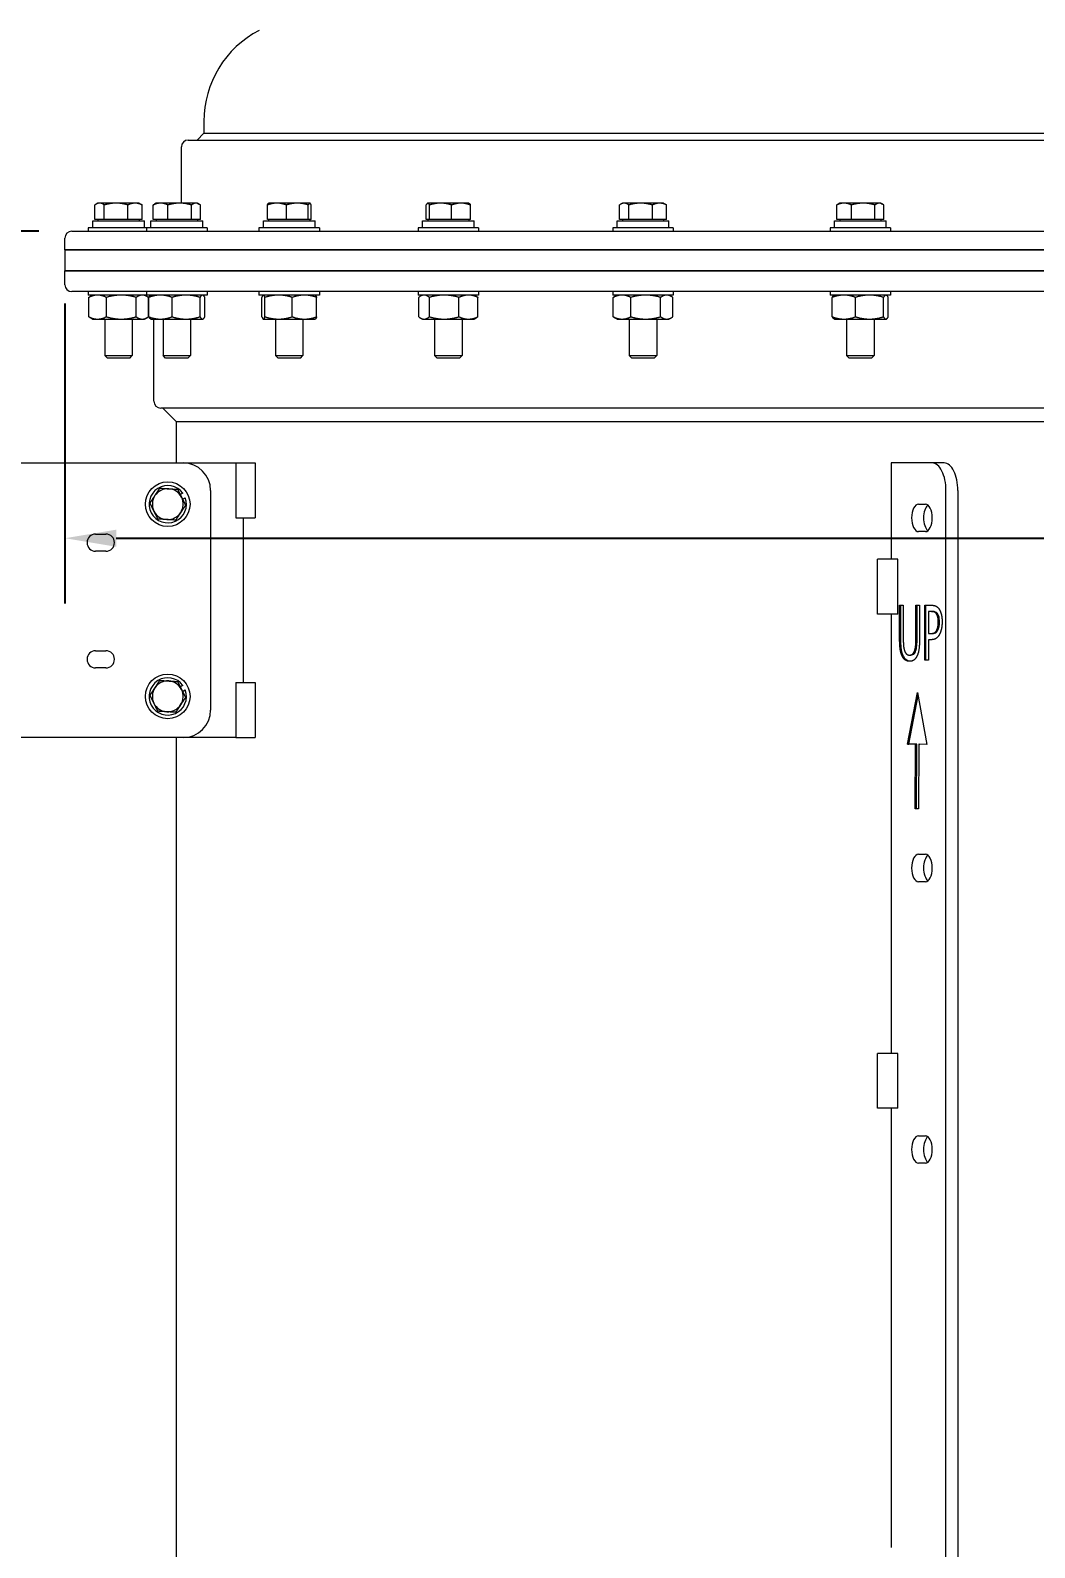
# Model space of a CAD drawing. Header units: inches. Extents: x 12 to 318, y 5 to 204.
# Drawn here: x 37.99 to 56.28, y 68.17 to 95.8 of the extents above; entities that cross this region are included whole.
import ezdxf

# ---------------------------------------------------------------- set-up
doc = ezdxf.new("R2010")
doc.units = ezdxf.units.IN
doc.header["$LTSCALE"] = 9.5
doc.header["$MEASUREMENT"] = 0
doc.layers.add('Dimension', color=7, linetype='Continuous', lineweight=25)
doc.layers.add('Visible', color=7, linetype='Continuous', lineweight=18)
doc.styles.add('Standard D-E', font='arial.ttf')
doc.dimstyles.new('in [mm] D-E NeptuneBenson', dxfattribs={"dimscale": 9.5, "dimtxt": 0.15, "dimasz": 0.098425, "dimexe": 0.125, "dimexo": 0.063, "dimgap": 0.031496, "dimtad": 0, "dimtih": 1, "dimtoh": 1, "dimdec": 4, "dimzin": 3, "dimdsep": 46, "dimlunit": 5, "dimtxsty": 'Standard D-E', "dimcen": 0.09, "dimdle": 0.393701, "dimclrd": 256, "dimclre": 256, "dimclrt": 256, "dimadec": 1, "dimazin": 1, "dimtfac": 1, "dimtofl": 0, "dimtmove": 0, "dimatfit": 3, "dimfxl": 1, "dimfrac": 1, "dimtolj": 1, "dimtzin": 4, "dimlwd": -1, "dimlwe": -1, "dimarcsym": 0})

# ---------------------------------------------------------------- blocks, each defined once
blk = doc.blocks.new('*D24')
at = {"layer": 'Defpoints', "color": 0, "transparency": 16777216}
for p in [(21.114, 92.144), (38.75, 92.144), (39.156, 28.314)]:
    blk.add_point(p, dxfattribs=at)
at = {"layer": 'Dimension', "transparency": 16777216}
for p, q in [((38.151, 92.144), (19.926, 92.144)), ((21.114, 91.209), (21.114, 63.209)), ((21.114, 29.249), (21.114, 57.249)), ((38.557, 28.314), (19.926, 28.314))]:
    blk.add_line(p, q, dxfattribs=at)
for points in [[(20.958, 91.209), (21.269, 91.209), (21.114, 92.144)], [(20.958, 29.249), (21.269, 29.249), (21.114, 28.314)]]:
    blk.add_solid(points, dxfattribs=at)
at = {"layer": 'Dimension', "transparency": 16777216, "char_height": 1.425, "attachment_point": 5, "style": 'Standard D-E'}
for s, insert in [('\\A1; 63{\\H1x;\\S13#16;} in', (21.114, 61.997)), ('\\A1;[1621.3 mm]', (21.114, 59.017))]:
    blk.add_mtext(s, dxfattribs=dict(at, insert=insert))
blk = doc.blocks.new('*D29')
at = {"layer": 'Defpoints', "color": 0, "transparency": 16777216}
for p in [(38.625, 91.424), (71.685, 91.424), (71.685, 86.554)]:
    blk.add_point(p, dxfattribs=at)
at = {"layer": 'Dimension', "transparency": 16777216}
for p, q in [((38.625, 90.826), (38.625, 85.366)), ((71.685, 90.826), (71.685, 85.366)), ((39.56, 86.554), (70.75, 86.554)), ((71.685, 86.554), (73.495, 86.554))]:
    blk.add_line(p, q, dxfattribs=at)
for points in [[(39.56, 86.71), (39.56, 86.398), (38.625, 86.554)], [(70.75, 86.71), (70.75, 86.398), (71.685, 86.554)]]:
    blk.add_solid(points, dxfattribs=at)
at = {"layer": 'Dimension', "transparency": 16777216, "char_height": 1.425, "attachment_point": 5, "style": 'Standard D-E'}
for s, insert in [('\\A1; 33{\\H1x;\\S1#16;} in', (78.641, 88.309)), ('\\A1;[839.7 mm]', (78.641, 85.341))]:
    blk.add_mtext(s, dxfattribs=dict(at, insert=insert))

msp = doc.modelspace()

# ---------------------------------------------------------------- linework, layer by layer
at = {"layer": 'Visible'}
for p, q in [((41.154811, 94.144298), (41.154811, 93.929298)), ((40.744811, 92.655294), (40.744811, 93.679298)), ((40.869811, 93.804298), (63.990088, 93.804298)), ((41.154811, 93.929298), (41.029811, 93.804298)), ((41.154811, 93.929298), (63.981301, 93.929298)), ((39.1716, 92.357294), (39.1716, 92.6218)), ((39.226519, 92.655294), (39.193687, 92.636338)), ((39.256708, 92.655294), (39.226519, 92.655294)), ((39.556776, 92.655294), (39.256708, 92.655294)), ((39.341817, 92.357294), (39.341817, 92.6218)), ((39.901587, 92.655294), (39.556776, 92.655294)), ((39.771736, 92.357294), (39.771736, 92.6218)), ((39.976519, 92.655294), (39.901587, 92.655294)), ((39.976519, 92.655294), (40.009351, 92.636338)), ((40.031439, 92.357294), (40.031439, 92.6218)), ((40.232808, 92.357294), (40.232808, 92.6218)), ((40.28645, 92.655294), (40.257419, 92.638532)), ((40.366542, 92.655294), (40.28645, 92.655294)), ((40.714596, 92.655294), (40.366542, 92.655294)), ((40.500275, 92.357294), (40.500275, 92.6218)), ((41.009505, 92.655294), (40.714596, 92.655294)), ((40.928917, 92.357294), (40.928917, 92.6218)), ((41.03645, 92.655294), (41.009505, 92.655294)), ((41.03645, 92.655294), (41.065482, 92.638532)), ((41.090092, 92.357294), (41.090092, 92.6218)), ((42.310926, 92.357294), (42.310926, 92.6218)), ((42.33408, 92.655294), (42.331382, 92.653736)), ((42.484171, 92.655294), (42.33408, 92.655294)), ((42.856492, 92.655294), (42.484171, 92.655294)), ((42.657415, 92.357294), (42.657415, 92.6218)), ((43.081401, 92.655294), (42.856492, 92.655294)), ((43.055569, 92.357294), (43.055569, 92.6218)), ((43.08408, 92.655294), (43.081401, 92.655294)), ((43.08408, 92.655294), (43.086778, 92.653736)), ((43.107234, 92.357294), (43.107234, 92.6218)), ((45.202967, 92.357294), (45.202967, 92.6218)), ((45.229866, 92.655294), (45.226042, 92.653086)), ((45.233651, 92.655294), (45.229866, 92.655294)), ((45.465283, 92.655294), (45.233651, 92.655294)), ((45.264334, 92.357294), (45.264334, 92.6218)), ((45.836498, 92.655294), (45.465283, 92.655294)), ((45.666233, 92.357294), (45.666233, 92.6218)), ((45.979866, 92.655294), (45.836498, 92.655294)), ((45.979866, 92.655294), (45.983689, 92.653086)), ((46.006764, 92.357294), (46.006764, 92.6218)), ((48.721545, 92.357294), (48.721545, 92.6218)), ((48.776464, 92.655294), (48.743632, 92.636338)), ((48.806653, 92.655294), (48.776464, 92.655294)), ((49.106721, 92.655294), (48.806653, 92.655294)), ((48.891762, 92.357294), (48.891762, 92.6218)), ((49.451532, 92.655294), (49.106721, 92.655294)), ((49.321681, 92.357294), (49.321681, 92.6218)), ((49.526464, 92.655294), (49.451532, 92.655294)), ((49.526464, 92.655294), (49.559296, 92.636338)), ((49.581384, 92.357294), (49.581384, 92.6218)), ((52.678539, 92.357294), (52.678539, 92.6218)), ((52.732181, 92.655294), (52.703149, 92.638532)), ((52.812272, 92.655294), (52.732181, 92.655294)), ((53.160326, 92.655294), (52.812272, 92.655294)), ((52.946005, 92.357294), (52.946005, 92.6218)), ((53.455235, 92.655294), (53.160326, 92.655294)), ((53.374647, 92.357294), (53.374647, 92.6218)), ((53.482181, 92.655294), (53.455235, 92.655294)), ((53.482181, 92.655294), (53.511213, 92.638532)), ((53.535823, 92.357294), (53.535823, 92.6218)), ((39.130168, 92.33229), (40.07287, 92.33229)), ((39.130168, 92.20729), (39.130168, 92.33229)), ((39.256708, 92.357294), (39.1716, 92.357294)), ((39.226519, 92.357294), (39.226519, 92.33229)), ((39.341817, 92.357294), (39.256708, 92.357294)), ((39.556776, 92.357294), (39.341817, 92.357294)), ((39.771736, 92.357294), (39.556776, 92.357294)), ((39.901587, 92.357294), (39.771736, 92.357294)), ((40.031439, 92.357294), (39.901587, 92.357294)), ((39.976519, 92.357294), (39.976519, 92.33229)), ((40.07287, 92.20729), (40.07287, 92.33229)), ((40.190099, 92.33229), (41.132801, 92.33229)), ((40.190099, 92.20729), (40.190099, 92.33229)), ((40.366542, 92.357294), (40.232808, 92.357294)), ((40.28645, 92.357294), (40.28645, 92.33229)), ((40.500275, 92.357294), (40.366542, 92.357294)), ((40.714596, 92.357294), (40.500275, 92.357294)), ((40.928917, 92.357294), (40.714596, 92.357294)), ((41.009505, 92.357294), (40.928917, 92.357294)), ((41.090092, 92.357294), (41.009505, 92.357294)), ((41.03645, 92.357294), (41.03645, 92.33229)), ((41.132801, 92.20729), (41.132801, 92.33229)), ((42.237729, 92.33229), (43.180431, 92.33229)), ((42.237729, 92.20729), (42.237729, 92.33229)), ((42.484171, 92.357294), (42.310926, 92.357294)), ((42.33408, 92.357294), (42.33408, 92.33229)), ((42.657415, 92.357294), (42.484171, 92.357294)), ((42.856492, 92.357294), (42.657415, 92.357294)), ((43.055569, 92.357294), (42.856492, 92.357294)), ((43.081401, 92.357294), (43.055569, 92.357294)), ((43.107234, 92.357294), (43.081401, 92.357294)), ((43.08408, 92.357294), (43.08408, 92.33229)), ((43.180431, 92.20729), (43.180431, 92.33229)), ((45.133515, 92.33229), (46.076217, 92.33229)), ((45.133515, 92.20729), (45.133515, 92.33229)), ((45.233651, 92.357294), (45.202967, 92.357294)), ((45.229866, 92.357294), (45.229866, 92.33229)), ((45.264334, 92.357294), (45.233651, 92.357294)), ((45.465283, 92.357294), (45.264334, 92.357294)), ((45.666233, 92.357294), (45.465283, 92.357294)), ((45.836498, 92.357294), (45.666233, 92.357294)), ((46.006764, 92.357294), (45.836498, 92.357294)), ((45.979866, 92.357294), (45.979866, 92.33229)), ((46.076217, 92.20729), (46.076217, 92.33229)), ((48.680113, 92.33229), (49.622815, 92.33229)), ((48.680113, 92.20729), (48.680113, 92.33229)), ((48.806653, 92.357294), (48.721545, 92.357294)), ((48.776464, 92.357294), (48.776464, 92.33229)), ((48.891762, 92.357294), (48.806653, 92.357294)), ((49.106721, 92.357294), (48.891762, 92.357294)), ((49.321681, 92.357294), (49.106721, 92.357294)), ((49.451532, 92.357294), (49.321681, 92.357294)), ((49.581384, 92.357294), (49.451532, 92.357294)), ((49.526464, 92.357294), (49.526464, 92.33229)), ((49.622815, 92.20729), (49.622815, 92.33229)), ((52.63583, 92.33229), (53.578532, 92.33229)), ((52.63583, 92.20729), (52.63583, 92.33229)), ((52.812272, 92.357294), (52.678539, 92.357294)), ((52.732181, 92.357294), (52.732181, 92.33229)), ((52.946005, 92.357294), (52.812272, 92.357294)), ((53.160326, 92.357294), (52.946005, 92.357294)), ((53.374647, 92.357294), (53.160326, 92.357294)), ((53.455235, 92.357294), (53.374647, 92.357294)), ((53.535823, 92.357294), (53.455235, 92.357294)), ((53.482181, 92.357294), (53.482181, 92.33229)), ((53.578532, 92.20729), (53.578532, 92.33229)), ((38.624811, 91.804298), (38.624811, 92.019298)), ((38.749811, 92.144298), (71.559811, 92.144298)), ((40.110269, 92.20729), (39.050338, 92.20729)), ((39.050338, 92.20729), (39.050338, 92.144298)), ((41.212631, 92.20729), (40.110269, 92.20729)), ((40.110269, 92.20729), (40.110269, 92.144298)), ((41.212631, 92.20729), (41.212631, 92.144298)), ((43.260261, 92.20729), (42.157899, 92.20729)), ((42.157899, 92.20729), (42.157899, 92.144298)), ((43.260261, 92.20729), (43.260261, 92.144298)), ((46.156047, 92.20729), (45.053685, 92.20729)), ((45.053685, 92.20729), (45.053685, 92.144298)), ((46.156047, 92.20729), (46.156047, 92.144298)), ((49.702645, 92.20729), (48.600283, 92.20729)), ((48.600283, 92.20729), (48.600283, 92.144298)), ((49.702645, 92.20729), (49.702645, 92.144298)), ((53.658362, 92.20729), (52.556, 92.20729)), ((52.556, 92.20729), (52.556, 92.144298)), ((53.658362, 92.20729), (53.658362, 92.144298)), ((38.624811, 91.804298), (71.684811, 91.804298)), ((38.624811, 91.804298), (38.624811, 91.424298)), ((71.684811, 91.804298), (38.624811, 91.804298)), ((71.684811, 91.424298), (38.624811, 91.424298)), ((38.624811, 91.169298), (38.624811, 91.424298)), ((38.624811, 91.424298), (71.684811, 91.424298)), ((71.559811, 91.044298), (38.749811, 91.044298)), ((39.050338, 91.044298), (39.050338, 90.981306)), ((40.110269, 90.981306), (39.050338, 90.981306)), ((39.058838, 90.586002), (39.058838, 90.939109)), ((39.129078, 90.981306), (39.083786, 90.955156)), ((39.378378, 90.586002), (39.378378, 90.939109)), ((39.921059, 90.586002), (39.921059, 90.939109)), ((40.07396, 90.981306), (40.119253, 90.955156)), ((40.110269, 91.044298), (40.110269, 90.981306)), ((41.212631, 90.981306), (40.110269, 90.981306)), ((40.144201, 90.586002), (40.144201, 90.939109)), ((40.151665, 90.586002), (40.151665, 90.939109)), ((40.189009, 90.981306), (40.182928, 90.977794)), ((40.574754, 90.586002), (40.574754, 90.939109)), ((41.084539, 90.586002), (41.084539, 90.939109)), ((41.133891, 90.981306), (41.139973, 90.977794)), ((41.171235, 90.586002), (41.171235, 90.939109)), ((41.212631, 91.044298), (41.212631, 90.981306)), ((42.157899, 91.044298), (42.157899, 90.981306)), ((43.260261, 90.981306), (42.157899, 90.981306)), ((42.211276, 90.586002), (42.211276, 90.939109)), ((42.236639, 90.981306), (42.234161, 90.979875)), ((42.266932, 90.586002), (42.266932, 90.939109)), ((42.764736, 90.586002), (42.764736, 90.939109)), ((43.181521, 90.981306), (43.183999, 90.979875)), ((43.206884, 90.586002), (43.206884, 90.939109)), ((43.260261, 91.044298), (43.260261, 90.981306)), ((45.053685, 91.044298), (45.053685, 90.981306)), ((46.156047, 90.981306), (45.053685, 90.981306)), ((45.066271, 90.586002), (45.066271, 90.939109)), ((45.132425, 90.981306), (45.0993, 90.962181)), ((45.260487, 90.586002), (45.260487, 90.939109)), ((45.799081, 90.586002), (45.799081, 90.939109)), ((46.077307, 90.981306), (46.110431, 90.962181)), ((46.14346, 90.586002), (46.14346, 90.939109)), ((46.156047, 91.044298), (46.156047, 90.981306)), ((48.600283, 91.044298), (48.600283, 90.981306)), ((49.702645, 90.981306), (48.600283, 90.981306)), ((48.608783, 90.586002), (48.608783, 90.939109)), ((48.679023, 90.981306), (48.633731, 90.955156)), ((48.928323, 90.586002), (48.928323, 90.939109)), ((49.471004, 90.586002), (49.471004, 90.939109)), ((49.623905, 90.981306), (49.669198, 90.955156)), ((49.694145, 90.586002), (49.694145, 90.939109)), ((49.702645, 91.044298), (49.702645, 90.981306)), ((52.556, 91.044298), (52.556, 90.981306)), ((53.658362, 90.981306), (52.556, 90.981306)), ((52.597396, 90.586002), (52.597396, 90.939109)), ((52.63474, 90.981306), (52.628658, 90.977794)), ((53.020484, 90.586002), (53.020484, 90.939109)), ((53.530269, 90.586002), (53.530269, 90.939109)), ((53.579622, 90.981306), (53.585703, 90.977794)), ((53.616966, 90.586002), (53.616966, 90.939109)), ((53.658362, 91.044298), (53.658362, 90.981306)), ((39.129078, 90.543806), (39.083786, 90.569955)), ((39.129078, 90.543806), (39.218608, 90.543806)), ((39.218608, 90.543806), (39.649719, 90.543806)), ((39.351519, 90.543806), (39.351519, 89.879484)), ((39.649719, 90.543806), (40.03263, 90.543806)), ((39.851519, 90.543806), (39.851519, 89.879484)), ((40.03263, 90.543806), (40.07396, 90.543806)), ((40.07396, 90.543806), (40.119253, 90.569955)), ((40.189009, 90.543806), (40.182928, 90.547317)), ((40.189009, 90.543806), (40.36321, 90.543806)), ((40.244811, 89.049298), (40.244811, 90.543806)), ((40.36321, 90.543806), (40.829646, 90.543806)), ((40.41145, 90.543806), (40.41145, 89.879484)), ((40.829646, 90.543806), (41.127887, 90.543806)), ((40.91145, 90.543806), (40.91145, 89.879484)), ((41.127887, 90.543806), (41.133891, 90.543806)), ((41.133891, 90.543806), (41.139973, 90.547317)), ((42.236639, 90.543806), (42.234161, 90.545236)), ((42.236639, 90.543806), (42.239104, 90.543806)), ((42.239104, 90.543806), (42.515834, 90.543806)), ((42.45908, 90.543806), (42.45908, 89.879484)), ((42.515834, 90.543806), (42.98581, 90.543806)), ((42.95908, 90.543806), (42.95908, 89.879484)), ((42.98581, 90.543806), (43.181521, 90.543806)), ((43.181521, 90.543806), (43.183999, 90.545236)), ((45.132425, 90.543806), (45.0993, 90.56293)), ((45.132425, 90.543806), (45.163379, 90.543806)), ((45.163379, 90.543806), (45.529784, 90.543806)), ((45.354866, 90.543806), (45.354866, 89.879484)), ((45.529784, 90.543806), (45.971271, 90.543806)), ((45.854866, 90.543806), (45.854866, 89.879484)), ((45.971271, 90.543806), (46.077307, 90.543806)), ((46.077307, 90.543806), (46.110431, 90.56293)), ((48.679023, 90.543806), (48.633731, 90.569955)), ((48.679023, 90.543806), (48.768553, 90.543806)), ((48.768553, 90.543806), (49.199664, 90.543806)), ((48.901464, 90.543806), (48.901464, 89.879484)), ((49.199664, 90.543806), (49.582575, 90.543806)), ((49.401464, 90.543806), (49.401464, 89.879484)), ((49.582575, 90.543806), (49.623905, 90.543806)), ((49.623905, 90.543806), (49.669198, 90.569955)), ((52.63474, 90.543806), (52.628658, 90.547317)), ((52.63474, 90.543806), (52.80894, 90.543806)), ((52.80894, 90.543806), (53.275377, 90.543806)), ((52.857181, 90.543806), (52.857181, 89.879484)), ((53.275377, 90.543806), (53.573618, 90.543806)), ((53.357181, 90.543806), (53.357181, 89.879484)), ((53.573618, 90.543806), (53.579622, 90.543806)), ((53.579622, 90.543806), (53.585703, 90.547317)), ((39.351519, 89.879484), (39.851519, 89.879484)), ((39.398704, 89.83229), (39.351519, 89.879484)), ((39.804334, 89.83229), (39.398704, 89.83229)), ((39.804334, 89.83229), (39.851519, 89.879484)), ((40.41145, 89.879484), (40.91145, 89.879484)), ((40.458635, 89.83229), (40.41145, 89.879484)), ((40.864265, 89.83229), (40.458635, 89.83229)), ((40.864265, 89.83229), (40.91145, 89.879484)), ((42.45908, 89.879484), (42.95908, 89.879484)), ((42.506265, 89.83229), (42.45908, 89.879484)), ((42.911895, 89.83229), (42.506265, 89.83229)), ((42.911895, 89.83229), (42.95908, 89.879484)), ((45.354866, 89.879484), (45.854866, 89.879484)), ((45.402051, 89.83229), (45.354866, 89.879484)), ((45.807681, 89.83229), (45.402051, 89.83229)), ((45.807681, 89.83229), (45.854866, 89.879484)), ((48.901464, 89.879484), (49.401464, 89.879484)), ((48.948649, 89.83229), (48.901464, 89.879484)), ((49.354279, 89.83229), (48.948649, 89.83229)), ((49.354279, 89.83229), (49.401464, 89.879484)), ((52.857181, 89.879484), (53.357181, 89.879484)), ((52.904366, 89.83229), (52.857181, 89.879484)), ((53.309996, 89.83229), (52.904366, 89.83229)), ((53.309996, 89.83229), (53.357181, 89.879484)), ((69.939811, 88.924298), (40.369811, 88.924298)), ((40.654811, 88.674298), (40.404811, 88.924298)), ((40.654811, 87.924298), (40.654811, 88.674298)), ((69.654811, 88.674298), (40.654811, 88.674298)), ((34.168455, 87.924298), (40.776898, 87.924298)), ((40.776898, 87.924298), (41.73417, 87.924298)), ((41.73417, 87.924298), (42.090693, 87.924298)), ((41.73417, 87.924298), (41.73417, 86.924298)), ((42.090693, 87.924298), (42.090693, 86.924298)), ((54.417265, 87.924298), (53.667265, 87.924298)), ((53.667265, 87.924298), (53.667265, 86.174298)), ((54.633771, 87.924298), (54.417265, 87.924298)), ((40.771873, 87.374268), (40.723944, 87.348698)), ((41.276898, 87.424298), (41.276898, 83.424298)), ((54.667265, 58.674298), (54.667265, 87.424298)), ((54.883771, 87.424298), (54.883771, 58.674298)), ((40.765889, 87.264535), (40.81612, 87.291333)), ((54.167265, 87.174298), (54.292265, 87.174298)), ((41.73417, 86.924298), (42.090693, 86.924298)), ((41.871898, 86.924298), (41.871898, 83.924298)), ((39.183148, 86.630548), (39.370648, 86.630548)), ((54.292265, 86.674298), (54.167265, 86.674298)), ((39.370648, 86.318048), (39.183148, 86.318048)), ((53.792265, 86.174298), (53.418814, 86.174298)), ((53.418814, 85.174298), (53.418814, 86.174298)), ((53.792265, 85.174298), (53.792265, 86.174298)), ((53.792265, 85.174298), (53.418814, 85.174298)), ((53.667265, 85.174298), (53.667265, 77.174298)), ((53.823816, 84.709881), (53.823816, 85.333868)), ((53.823816, 85.333868), (53.890266, 85.333868)), ((53.845467, 84.709881), (53.845467, 85.333868)), ((53.890266, 85.333868), (53.890266, 84.709881)), ((54.119197, 85.333868), (54.185647, 85.333868)), ((54.119197, 84.70664), (54.119197, 85.333868)), ((54.140847, 84.70664), (54.140847, 85.333868)), ((54.185647, 85.333868), (54.185647, 84.709881)), ((54.280866, 84.333868), (54.280866, 85.333868)), ((54.280866, 85.333868), (54.406474, 85.333868)), ((54.302517, 84.333868), (54.302517, 85.333868)), ((54.402422, 85.218795), (54.347317, 85.218795)), ((54.347317, 85.218795), (54.347317, 84.820092)), ((54.402422, 85.218795), (54.424073, 85.218795)), ((54.347317, 84.820092), (54.392698, 84.820092)), ((54.392698, 84.820092), (54.414348, 84.820092)), ((54.499262, 84.88006), (54.520912, 84.88006)), ((54.347317, 84.70664), (54.347317, 84.333868)), ((54.403638, 84.70664), (54.347317, 84.70664)), ((39.183148, 84.505548), (39.370648, 84.505548)), ((54.004529, 84.426251), (54.02618, 84.426251)), ((54.347317, 84.333868), (54.280866, 84.333868)), ((39.370648, 84.193048), (39.183148, 84.193048)), ((40.771873, 83.874268), (40.723944, 83.848698)), ((40.765889, 83.764535), (40.81612, 83.791333)), ((41.73417, 83.924298), (42.090693, 83.924298)), ((41.73417, 83.924298), (41.73417, 82.924298)), ((42.090693, 83.924298), (42.090693, 82.924298)), ((53.966854, 82.804785), (54.149158, 83.747945)), ((54.149158, 83.747945), (54.321757, 82.79785)), ((53.988505, 82.804785), (54.159648, 83.690203)), ((40.776898, 82.924298), (34.168455, 82.924298)), ((40.654811, 40.688875), (40.654811, 82.924298)), ((41.73417, 82.924298), (40.776898, 82.924298)), ((41.73417, 82.924298), (42.090693, 82.924298)), ((54.114962, 82.802686), (53.966854, 82.804785)), ((53.966854, 82.804785), (53.988505, 82.804785)), ((54.136613, 82.802686), (53.988505, 82.804785)), ((54.107745, 81.626766), (54.114962, 82.802686)), ((54.114962, 82.802686), (54.136613, 82.802686)), ((54.129398, 81.627028), (54.136613, 82.802686)), ((54.171609, 82.801361), (54.165428, 81.627465)), ((54.171609, 82.801361), (54.19326, 82.801361)), ((54.321757, 82.79785), (54.171609, 82.801361)), ((54.321664, 82.798358), (54.19326, 82.801361)), ((54.165428, 81.627465), (54.107745, 81.626766)), ((54.167265, 80.799298), (54.292265, 80.799298)), ((54.292265, 80.299298), (54.167265, 80.299298)), ((53.792265, 77.174298), (53.418814, 77.174298)), ((53.418814, 76.174298), (53.418814, 77.174298)), ((53.792265, 76.174298), (53.792265, 77.174298)), ((53.792265, 76.174298), (53.418814, 76.174298)), ((53.667265, 76.174298), (53.667265, 68.174298)), ((54.167265, 75.674298), (54.292265, 75.674298)), ((54.292265, 75.174298), (54.167265, 75.174298))]:
    msp.add_line(p, q, dxfattribs=at)
for centre in [(40.496898, 87.174298), (40.496898, 83.674298)]:
    msp.add_circle(centre, 0.406, dxfattribs=at)
for centre, radius, start, end in [((43.022311, 94.144298), 1.8675, 117.4438169, 180), ((40.869811, 93.679298), 0.125, 90, 180), ((38.749811, 92.019298), 0.125, 90, 180), ((38.749811, 91.169298), 0.125, 180, 270), ((40.369811, 89.049298), 0.125, 180, 270), ((40.776898, 87.424298), 0.5, 0, 90), ((40.496898, 87.174298), 0.34, 36.0257771, 20.1342907), ((40.496898, 87.174298), 0.281, 146.4907668, 206.4907668), ((40.496898, 87.174298), 0.281, 86.4907668, 146.4907668), ((40.496898, 87.174298), 0.281, 26.4907668, 86.4907668), ((40.496898, 87.174298), 0.281, 206.4907668, 266.4907668), ((40.496898, 87.174298), 0.281, 326.4907668, 26.4907668), ((40.496898, 87.174298), 0.281, 266.4907668, 326.4907668), ((39.183148, 86.474298), 0.15625, 90, 270), ((39.370648, 86.474298), 0.15625, 270, 90), ((39.183148, 84.349298), 0.15625, 90, 270), ((39.370648, 84.349298), 0.15625, 270, 90), ((40.496898, 83.674298), 0.34, 36.0257771, 20.1342907), ((40.496898, 83.674298), 0.281, 146.4907668, 206.4907668), ((40.496898, 83.674298), 0.281, 86.4907668, 146.4907668), ((40.496898, 83.674298), 0.281, 26.4907668, 86.4907668), ((40.496898, 83.674298), 0.281, 326.4907668, 26.4907668), ((40.496898, 83.674298), 0.281, 206.4907668, 266.4907668), ((40.496898, 83.674298), 0.281, 266.4907668, 326.4907668), ((40.776898, 83.424298), 0.5, 270, 0)]:
    msp.add_arc(centre, radius, start, end, dxfattribs=at)
for centre, major_axis, start_param, end_param in [((54.417265, 87.424298), (0, 0.5), 4.71238898, 6.283185307), ((54.633771, 87.424298), (0, 0.5), 4.71238898, 6.283185307), ((54.167265, 86.924298), (0, -0.25), 3.141592654, 6.283185307), ((54.383771, 86.924298), (0, 0.25), 0.374734433, 2.766858221), ((54.292265, 86.924298), (0, 0.25), 3.141592654, 6.283185307), ((54.167265, 80.549298), (0, -0.25), 3.141592654, 6.283185307), ((54.383771, 80.549298), (0, 0.25), 0.374734433, 2.766858221), ((54.292265, 80.549298), (0, 0.25), 3.141592654, 6.283185307), ((54.167265, 75.424298), (0, -0.25), 3.141592654, 6.283185307), ((54.383771, 75.424298), (0, 0.25), 0.374734433, 2.766858221), ((54.292265, 75.424298), (0, 0.25), 3.141592654, 6.283185307)]:
    msp.add_ellipse(centre, major_axis=major_axis, ratio=0.5, start_param=start_param, end_param=end_param, dxfattribs=at)
for points, weights in [([(39.256708, 92.655294), (39.217209, 92.655294), (39.1716, 92.6218)], [1, 1.0379548493, 1]), ([(39.341817, 92.6218), (39.296207, 92.655294), (39.256708, 92.655294)], [1, 1.0379548493, 1]), ([(39.556776, 92.655294), (39.457013, 92.655294), (39.341817, 92.6218)], [1, 1.0379548493, 1]), ([(39.771736, 92.6218), (39.65654, 92.655294), (39.556776, 92.655294)], [1, 1.0379548493, 1]), ([(39.901587, 92.655294), (39.841323, 92.655294), (39.771736, 92.6218)], [1, 1.0379548493, 1]), ([(40.031439, 92.6218), (39.961852, 92.655294), (39.901587, 92.655294)], [1, 1.0379548493, 1]), ([(40.009351, 92.636338), (40.020064, 92.630153), (40.031439, 92.6218)], [1.01394334662, 1.00920328344, 1]), ([(40.366542, 92.655294), (40.304476, 92.655294), (40.232808, 92.6218)], [1, 1.0379548493, 1]), ([(40.232808, 92.6218), (40.245539, 92.631674), (40.257419, 92.638532)], [1, 1.01089719788, 1.01553701765]), ([(40.500275, 92.6218), (40.428607, 92.655294), (40.366542, 92.655294)], [1, 1.0379548493, 1]), ([(40.714596, 92.655294), (40.615129, 92.655294), (40.500275, 92.6218)], [1, 1.0379548493, 1]), ([(40.928917, 92.6218), (40.814063, 92.655294), (40.714596, 92.655294)], [1, 1.0379548493, 1]), ([(41.009505, 92.655294), (40.972104, 92.655294), (40.928917, 92.6218)], [1, 1.0379548493, 1]), ([(41.090092, 92.6218), (41.046906, 92.655294), (41.009505, 92.655294)], [1, 1.0379548493, 1]), ([(42.484171, 92.655294), (42.403768, 92.655294), (42.310926, 92.6218)], [1, 1.0379548493, 1]), ([(42.310926, 92.6218), (42.321852, 92.648234), (42.331382, 92.653736)], [1, 1.02971695473, 1.0128998083]), ([(42.657415, 92.6218), (42.564574, 92.655294), (42.484171, 92.655294)], [1, 1.0379548493, 1]), ([(42.856492, 92.655294), (42.7641, 92.655294), (42.657415, 92.6218)], [1, 1.0379548493, 1]), ([(43.055569, 92.6218), (42.948884, 92.655294), (42.856492, 92.655294)], [1, 1.0379548493, 1]), ([(43.081401, 92.655294), (43.069412, 92.655294), (43.055569, 92.6218)], [1, 1.0379548493, 1]), ([(43.107234, 92.6218), (43.09339, 92.655294), (43.081401, 92.655294)], [1, 1.0379548493, 1]), ([(45.233651, 92.655294), (45.21941, 92.655294), (45.202967, 92.6218)], [1, 1.0379548493, 1]), ([(45.264334, 92.6218), (45.247891, 92.655294), (45.233651, 92.655294)], [1, 1.0379548493, 1]), ([(45.465283, 92.655294), (45.372023, 92.655294), (45.264334, 92.6218)], [1, 1.0379548493, 1]), ([(45.666233, 92.6218), (45.558544, 92.655294), (45.465283, 92.655294)], [1, 1.0379548493, 1]), ([(45.836498, 92.655294), (45.757478, 92.655294), (45.666233, 92.6218)], [1, 1.0379548493, 1]), ([(46.006764, 92.6218), (45.915519, 92.655294), (45.836498, 92.655294)], [1, 1.0379548493, 1]), ([(45.983689, 92.653086), (45.994457, 92.64687), (46.006764, 92.6218)], [1.01455353314, 1.02814006989, 1]), ([(48.806653, 92.655294), (48.767154, 92.655294), (48.721545, 92.6218)], [1, 1.0379548493, 1]), ([(48.891762, 92.6218), (48.846152, 92.655294), (48.806653, 92.655294)], [1, 1.0379548493, 1]), ([(49.106721, 92.655294), (49.006958, 92.655294), (48.891762, 92.6218)], [1, 1.0379548493, 1]), ([(49.321681, 92.6218), (49.206484, 92.655294), (49.106721, 92.655294)], [1, 1.0379548493, 1]), ([(49.451532, 92.655294), (49.391268, 92.655294), (49.321681, 92.6218)], [1, 1.0379548493, 1]), ([(49.581384, 92.6218), (49.511797, 92.655294), (49.451532, 92.655294)], [1, 1.0379548493, 1]), ([(49.559296, 92.636338), (49.570009, 92.630153), (49.581384, 92.6218)], [1.01394334662, 1.00920328344, 1]), ([(52.812272, 92.655294), (52.750206, 92.655294), (52.678539, 92.6218)], [1, 1.0379548493, 1]), ([(52.678539, 92.6218), (52.69127, 92.631674), (52.703149, 92.638532)], [1, 1.01089719788, 1.01553701765]), ([(52.946005, 92.6218), (52.874338, 92.655294), (52.812272, 92.655294)], [1, 1.0379548493, 1]), ([(53.160326, 92.655294), (53.06086, 92.655294), (52.946005, 92.6218)], [1, 1.0379548493, 1]), ([(53.374647, 92.6218), (53.259793, 92.655294), (53.160326, 92.655294)], [1, 1.0379548493, 1]), ([(53.455235, 92.655294), (53.417834, 92.655294), (53.374647, 92.6218)], [1, 1.0379548493, 1]), ([(53.535823, 92.6218), (53.492636, 92.655294), (53.455235, 92.655294)], [1, 1.0379548493, 1]), ([(39.218608, 90.981306), (39.144458, 90.981306), (39.058838, 90.939109)], [1, 1.0379548493, 1]), ([(39.058838, 90.939109), (39.071638, 90.948142), (39.083786, 90.955156)], [1, 1.00789006175, 1.01249974823]), ([(39.378378, 90.939109), (39.292758, 90.981306), (39.218608, 90.981306)], [1, 1.0379548493, 1]), ([(39.649719, 90.981306), (39.523789, 90.981306), (39.378378, 90.939109)], [1, 1.0379548493, 1]), ([(39.921059, 90.939109), (39.775648, 90.981306), (39.649719, 90.981306)], [1, 1.0379548493, 1]), ([(40.03263, 90.981306), (39.98085, 90.981306), (39.921059, 90.939109)], [1, 1.0379548493, 1]), ([(40.144201, 90.939109), (40.08441, 90.981306), (40.03263, 90.981306)], [1, 1.0379548493, 1]), ([(40.36321, 90.981306), (40.265032, 90.981306), (40.151665, 90.939109)], [1, 1.0379548493, 1]), ([(40.151665, 90.939109), (40.168319, 90.96936), (40.182928, 90.977794)], [1, 1.02692102504, 1.01565237985]), ([(40.574754, 90.939109), (40.461388, 90.981306), (40.36321, 90.981306)], [1, 1.0379548493, 1]), ([(40.829646, 90.981306), (40.71135, 90.981306), (40.574754, 90.939109)], [1, 1.0379548493, 1]), ([(41.084539, 90.939109), (40.947942, 90.981306), (40.829646, 90.981306)], [1, 1.0379548493, 1]), ([(41.127887, 90.981306), (41.107769, 90.981306), (41.084539, 90.939109)], [1, 1.0379548493, 1]), ([(41.171235, 90.939109), (41.148005, 90.981306), (41.127887, 90.981306)], [1, 1.0379548493, 1]), ([(42.239104, 90.981306), (42.226189, 90.981306), (42.211276, 90.939109)], [1, 1.0379548493, 1]), ([(42.266932, 90.939109), (42.252019, 90.981306), (42.239104, 90.981306)], [1, 1.0379548493, 1]), ([(42.515834, 90.981306), (42.400318, 90.981306), (42.266932, 90.939109)], [1, 1.0379548493, 1]), ([(42.764736, 90.939109), (42.63135, 90.981306), (42.515834, 90.981306)], [1, 1.0379548493, 1]), ([(42.98581, 90.981306), (42.883209, 90.981306), (42.764736, 90.939109)], [1, 1.0379548493, 1]), ([(43.206884, 90.939109), (43.088411, 90.981306), (42.98581, 90.981306)], [1, 1.0379548493, 1]), ([(43.183999, 90.979875), (43.19465, 90.973726), (43.206884, 90.939109)], [1.01145423084, 1.03092610004, 1]), ([(45.163379, 90.981306), (45.118311, 90.981306), (45.066271, 90.939109)], [1, 1.0379548493, 1]), ([(45.260487, 90.939109), (45.208447, 90.981306), (45.163379, 90.981306)], [1, 1.0379548493, 1]), ([(45.529784, 90.981306), (45.404803, 90.981306), (45.260487, 90.939109)], [1, 1.0379548493, 1]), ([(45.799081, 90.939109), (45.654765, 90.981306), (45.529784, 90.981306)], [1, 1.0379548493, 1]), ([(45.971271, 90.981306), (45.891358, 90.981306), (45.799081, 90.939109)], [1, 1.0379548493, 1]), ([(46.14346, 90.939109), (46.051184, 90.981306), (45.971271, 90.981306)], [1, 1.0379548493, 1]), ([(46.110431, 90.962181), (46.126318, 90.953009), (46.14346, 90.939109)], [1.01655158983, 1.01219243404, 1]), ([(48.768553, 90.981306), (48.694403, 90.981306), (48.608783, 90.939109)], [1, 1.0379548493, 1]), ([(48.608783, 90.939109), (48.621583, 90.948142), (48.633731, 90.955156)], [1, 1.00789006175, 1.01249974823]), ([(48.928323, 90.939109), (48.842703, 90.981306), (48.768553, 90.981306)], [1, 1.0379548493, 1]), ([(49.199664, 90.981306), (49.073734, 90.981306), (48.928323, 90.939109)], [1, 1.0379548493, 1]), ([(49.471004, 90.939109), (49.325593, 90.981306), (49.199664, 90.981306)], [1, 1.0379548493, 1]), ([(49.582575, 90.981306), (49.530795, 90.981306), (49.471004, 90.939109)], [1, 1.0379548493, 1]), ([(49.694145, 90.939109), (49.634355, 90.981306), (49.582575, 90.981306)], [1, 1.0379548493, 1]), ([(52.80894, 90.981306), (52.710762, 90.981306), (52.597396, 90.939109)], [1, 1.0379548493, 1]), ([(52.597396, 90.939109), (52.61405, 90.96936), (52.628658, 90.977794)], [1, 1.02692102504, 1.01565237985]), ([(53.020484, 90.939109), (52.907118, 90.981306), (52.80894, 90.981306)], [1, 1.0379548493, 1]), ([(53.275377, 90.981306), (53.157081, 90.981306), (53.020484, 90.939109)], [1, 1.0379548493, 1]), ([(53.530269, 90.939109), (53.393673, 90.981306), (53.275377, 90.981306)], [1, 1.0379548493, 1]), ([(53.573618, 90.981306), (53.5535, 90.981306), (53.530269, 90.939109)], [1, 1.0379548493, 1]), ([(53.616966, 90.939109), (53.593736, 90.981306), (53.573618, 90.981306)], [1, 1.0379548493, 1]), ([(39.083786, 90.569955), (39.071638, 90.576969), (39.058838, 90.586002)], [1.01249974823, 1.00789006175, 1]), ([(39.058838, 90.586002), (39.144458, 90.543806), (39.218608, 90.543806)], [1, 1.0379548493, 1]), ([(39.218608, 90.543806), (39.292758, 90.543806), (39.378378, 90.586002)], [1, 1.0379548493, 1]), ([(39.378378, 90.586002), (39.523789, 90.543806), (39.649719, 90.543806)], [1, 1.0379548493, 1]), ([(39.649719, 90.543806), (39.775648, 90.543806), (39.921059, 90.586002)], [1, 1.0379548493, 1]), ([(39.921059, 90.586002), (39.98085, 90.543806), (40.03263, 90.543806)], [1, 1.0379548493, 1]), ([(40.03263, 90.543806), (40.08441, 90.543806), (40.144201, 90.586002)], [1, 1.0379548493, 1]), ([(40.182928, 90.547317), (40.168319, 90.555751), (40.151665, 90.586002)], [1.01565237985, 1.02692102504, 1]), ([(40.151665, 90.586002), (40.265032, 90.543806), (40.36321, 90.543806)], [1, 1.0379548493, 1]), ([(40.36321, 90.543806), (40.461388, 90.543806), (40.574754, 90.586002)], [1, 1.0379548493, 1]), ([(40.574754, 90.586002), (40.71135, 90.543806), (40.829646, 90.543806)], [1, 1.0379548493, 1]), ([(40.829646, 90.543806), (40.947942, 90.543806), (41.084539, 90.586002)], [1, 1.0379548493, 1]), ([(41.084539, 90.586002), (41.107769, 90.543806), (41.127887, 90.543806)], [1, 1.0379548493, 1]), ([(41.127887, 90.543806), (41.148005, 90.543806), (41.171235, 90.586002)], [1, 1.0379548493, 1]), ([(42.211276, 90.586002), (42.226189, 90.543806), (42.239104, 90.543806)], [1, 1.0379548493, 1]), ([(42.239104, 90.543806), (42.252019, 90.543806), (42.266932, 90.586002)], [1, 1.0379548493, 1]), ([(42.266932, 90.586002), (42.400318, 90.543806), (42.515834, 90.543806)], [1, 1.0379548493, 1]), ([(42.515834, 90.543806), (42.63135, 90.543806), (42.764736, 90.586002)], [1, 1.0379548493, 1]), ([(42.764736, 90.586002), (42.883209, 90.543806), (42.98581, 90.543806)], [1, 1.0379548493, 1]), ([(42.98581, 90.543806), (43.088411, 90.543806), (43.206884, 90.586002)], [1, 1.0379548493, 1]), ([(43.206884, 90.586002), (43.19465, 90.551386), (43.183999, 90.545236)], [1, 1.03092610004, 1.01145423084]), ([(45.066271, 90.586002), (45.118311, 90.543806), (45.163379, 90.543806)], [1, 1.0379548493, 1]), ([(45.163379, 90.543806), (45.208447, 90.543806), (45.260487, 90.586002)], [1, 1.0379548493, 1]), ([(45.260487, 90.586002), (45.404803, 90.543806), (45.529784, 90.543806)], [1, 1.0379548493, 1]), ([(45.529784, 90.543806), (45.654765, 90.543806), (45.799081, 90.586002)], [1, 1.0379548493, 1]), ([(45.799081, 90.586002), (45.891358, 90.543806), (45.971271, 90.543806)], [1, 1.0379548493, 1]), ([(45.971271, 90.543806), (46.051184, 90.543806), (46.14346, 90.586002)], [1, 1.0379548493, 1]), ([(46.14346, 90.586002), (46.126318, 90.572102), (46.110431, 90.56293)], [1, 1.01219243404, 1.01655158983]), ([(48.608783, 90.586002), (48.694403, 90.543806), (48.768553, 90.543806)], [1, 1.0379548493, 1]), ([(48.633731, 90.569955), (48.621583, 90.576969), (48.608783, 90.586002)], [1.01249974823, 1.00789006175, 1]), ([(48.768553, 90.543806), (48.842703, 90.543806), (48.928323, 90.586002)], [1, 1.0379548493, 1]), ([(48.928323, 90.586002), (49.073734, 90.543806), (49.199664, 90.543806)], [1, 1.0379548493, 1]), ([(49.199664, 90.543806), (49.325593, 90.543806), (49.471004, 90.586002)], [1, 1.0379548493, 1]), ([(49.471004, 90.586002), (49.530795, 90.543806), (49.582575, 90.543806)], [1, 1.0379548493, 1]), ([(49.582575, 90.543806), (49.634355, 90.543806), (49.694145, 90.586002)], [1, 1.0379548493, 1]), ([(52.597396, 90.586002), (52.710762, 90.543806), (52.80894, 90.543806)], [1, 1.0379548493, 1]), ([(52.628658, 90.547317), (52.61405, 90.555751), (52.597396, 90.586002)], [1.01565237985, 1.02692102504, 1]), ([(52.80894, 90.543806), (52.907118, 90.543806), (53.020484, 90.586002)], [1, 1.0379548493, 1]), ([(53.020484, 90.586002), (53.157081, 90.543806), (53.275377, 90.543806)], [1, 1.0379548493, 1]), ([(53.275377, 90.543806), (53.393673, 90.543806), (53.530269, 90.586002)], [1, 1.0379548493, 1]), ([(53.530269, 90.586002), (53.5535, 90.543806), (53.573618, 90.543806)], [1, 1.0379548493, 1]), ([(53.573618, 90.543806), (53.593736, 90.543806), (53.616966, 90.586002)], [1, 1.0379548493, 1]), ([(40.173035, 87.194158), (40.221033, 87.26665), (40.262601, 87.32943)], [1, 1.0379548493, 1]), ([(40.262601, 87.32943), (40.304168, 87.392209), (40.352166, 87.464701)], [1, 1.0379548493, 1]), ([(40.352166, 87.464701), (40.438945, 87.45938), (40.514097, 87.454771)], [1, 1.0379548493, 1]), ([(40.514097, 87.454771), (40.58925, 87.450162), (40.676029, 87.444841)], [1, 1.0379548493, 1]), ([(40.676029, 87.444841), (40.714809, 87.367027), (40.748394, 87.299639)], [1, 1.0379548493, 1]), ([(40.245401, 87.048957), (40.211816, 87.116345), (40.173035, 87.194158)], [1, 1.0379548493, 1]), ([(40.317767, 86.903755), (40.278986, 86.981568), (40.245401, 87.048957)], [1, 1.0379548493, 1]), ([(40.82076, 87.154437), (40.772762, 87.081945), (40.731195, 87.019166)], [1, 1.0379548493, 1]), ([(40.748394, 87.299639), (40.781979, 87.23225), (40.82076, 87.154437)], [1, 1.0379548493, 1]), ([(40.479698, 86.893825), (40.404545, 86.898433), (40.317767, 86.903755)], [1, 1.0379548493, 1]), ([(40.641629, 86.883894), (40.55485, 86.889216), (40.479698, 86.893825)], [1, 1.0379548493, 1]), ([(40.731195, 87.019166), (40.689627, 86.956386), (40.641629, 86.883894)], [1, 1.0379548493, 1]), ([(40.173035, 83.694158), (40.221033, 83.76665), (40.262601, 83.82943)], [1, 1.0379548493, 1]), ([(40.262601, 83.82943), (40.304168, 83.892209), (40.352166, 83.964701)], [1, 1.0379548493, 1]), ([(40.352166, 83.964701), (40.438945, 83.95938), (40.514097, 83.954771)], [1, 1.0379548493, 1]), ([(40.514097, 83.954771), (40.58925, 83.950162), (40.676029, 83.944841)], [1, 1.0379548493, 1]), ([(40.676029, 83.944841), (40.714809, 83.867027), (40.748394, 83.799639)], [1, 1.0379548493, 1]), ([(40.748394, 83.799639), (40.781979, 83.73225), (40.82076, 83.654437)], [1, 1.0379548493, 1]), ([(40.245401, 83.548957), (40.211816, 83.616345), (40.173035, 83.694158)], [1, 1.0379548493, 1]), ([(40.317767, 83.403755), (40.278986, 83.481568), (40.245401, 83.548957)], [1, 1.0379548493, 1]), ([(40.731195, 83.519166), (40.689627, 83.456386), (40.641629, 83.383894)], [1, 1.0379548493, 1]), ([(40.82076, 83.654437), (40.772762, 83.581945), (40.731195, 83.519166)], [1, 1.0379548493, 1]), ([(40.479698, 83.393825), (40.404545, 83.398433), (40.317767, 83.403755)], [1, 1.0379548493, 1]), ([(40.641629, 83.383894), (40.55485, 83.389216), (40.479698, 83.393825)], [1, 1.0379548493, 1])]:
    msp.add_rational_spline(points, weights, degree=2, dxfattribs=at)
for points in [[(54.491563, 85.180708), (54.475761, 85.201778), (54.433621, 85.218795), (54.402422, 85.218795)], [(54.406474, 85.333868), (54.451044, 85.333868), (54.513443, 85.304695), (54.537349, 85.27147)], [(54.527625, 85.028358), (54.527625, 85.080222), (54.509796, 85.156397), (54.491563, 85.180708)], [(54.537349, 85.27147), (54.565307, 85.233382), (54.596912, 85.115878), (54.596912, 85.03241)], [(54.392698, 84.820092), (54.433216, 84.820092), (54.483054, 84.846024), (54.499262, 84.88006)], [(54.499262, 84.88006), (54.514254, 84.910043), (54.527625, 84.980546), (54.527625, 85.028358)], [(54.596912, 85.03241), (54.596912, 84.96758), (54.573816, 84.850886), (54.553151, 84.810368)], [(53.871628, 84.405181), (53.845291, 84.457045), (53.823816, 84.602912), (53.823816, 84.709881)], [(53.890266, 84.709881), (53.890266, 84.640189), (53.899181, 84.546186), (53.911741, 84.508099)], [(54.097722, 84.508099), (54.110283, 84.546186), (54.119197, 84.639379), (54.119197, 84.70664)], [(54.185647, 84.709881), (54.185647, 84.605343), (54.164578, 84.456235), (54.137835, 84.405181)], [(54.553151, 84.810368), (54.527219, 84.759314), (54.457122, 84.70664), (54.403638, 84.70664)], [(54.004529, 84.312799), (53.960364, 84.312799), (53.894724, 84.35899), (53.871628, 84.405181)], [(53.911741, 84.508099), (53.925113, 84.46758), (53.971304, 84.426251), (54.004529, 84.426251)], [(54.004529, 84.426251), (54.035728, 84.426251), (54.084351, 84.46758), (54.097722, 84.508099)], [(54.137835, 84.405181), (54.113929, 84.35818), (54.05072, 84.312799), (54.004529, 84.312799)]]:
    msp.add_open_spline(points, degree=2, dxfattribs=at)
for points, knots in [([(54.513214, 85.180708), (54.498932, 85.19975), (54.484512, 85.206987), (54.459834, 85.216953), (54.440835, 85.218795), (54.424073, 85.218795)], [-0.3818938296, -0.3818938296, -0.3818938296, -0.3818938296, -0.2554611271, -0.2554611271, 0, 0, 0, 0]), ([(54.549275, 85.028358), (54.549275, 85.04864), (54.548253, 85.069103), (54.542686, 85.111456), (54.538352, 85.127412), (54.529115, 85.155145), (54.521804, 85.169254), (54.513214, 85.180708)], [-0.3372795691, -0.3372795691, -0.3372795691, -0.3372795691, -0.2539165575, -0.2539165575, -0.1573425254, -0.1573425254, 0, 0, 0, 0]), ([(54.414348, 84.820092), (54.429622, 84.820092), (54.44606, 84.821474), (54.478408, 84.830687), (54.488457, 84.837779), (54.504875, 84.852524), (54.51352, 84.864536), (54.520912, 84.88006)], [-0.3720280769, -0.3720280769, -0.3720280769, -0.3720280769, -0.2742790033, -0.2742790033, -0.1633485372, -0.1633485372, 0, 0, 0, 0]), ([(54.520912, 84.88006), (54.525709, 84.889653), (54.530073, 84.90006), (54.53785, 84.923465), (54.540605, 84.934832), (54.547558, 84.97149), (54.549275, 85.000375), (54.549275, 85.028358)], [-0.3778990738, -0.3778990738, -0.3778990738, -0.3778990738, -0.2983955769, -0.2983955769, -0.2132300142, -0.2132300142, 0, 0, 0, 0]), ([(53.893279, 84.405181), (53.88458, 84.422311), (53.877077, 84.441323), (53.86452, 84.483592), (53.8597, 84.506235), (53.851679, 84.560713), (53.845467, 84.614877), (53.845467, 84.709881)], [-1.834872944, -1.834872944, -1.834872944, -1.834872944, -1.283211598, -1.283211598, -0.723930443, -0.723930443, 0, 0, 0, 0]), ([(54.119373, 84.508099), (54.127909, 84.533983), (54.133477, 84.562327), (54.137897, 84.608538), (54.140847, 84.642862), (54.140847, 84.70664)], [-1.425366243, -1.425366243, -1.425366243, -1.425366243, -0.485984079, -0.485984079, 0, 0, 0, 0]), ([(54.015624, 84.313139), (54.003344, 84.313944), (53.991021, 84.316224), (53.965332, 84.325328), (53.95206, 84.332707), (53.922002, 84.358296), (53.906565, 84.378608), (53.893279, 84.405181)], [-0.6846163322, -0.6846163322, -0.6846163322, -0.6846163322, -0.4978653255, -0.4978653255, -0.2863653536, -0.2863653536, 0, 0, 0, 0]), ([(54.02618, 84.426251), (54.039445, 84.426251), (54.052737, 84.429052), (54.073484, 84.440095), (54.085657, 84.447975), (54.106224, 84.47579), (54.113551, 84.490459), (54.119373, 84.508099)], [-0.7299087878, -0.7299087878, -0.7299087878, -0.7299087878, -0.3783755563, -0.3783755563, -0.1610495695, -0.1610495695, 0, 0, 0, 0])]:
    msp.add_open_spline(points, degree=3, knots=knots, dxfattribs=at)

# ---------------------------------------------------------------- dimensions: what is measured, and where the dimension line sits
at = {"layer": 'Dimension'}
for base, p1, p2, angle, text, override, picture, middle in [((21.113659, 92.144298), (39.155687, 28.314298), (38.749811, 92.144298), 90, ' <> in\\X[1621.3 mm]', {"dimgap": 0.031496, "dimdec": 4, "dimpost": '', "dimtol": 0, "dimlim": 0, "dimtp": 0, "dimtm": 0, "dimtdec": 2, "dimatfit": 1}, '*D24', (21.113659, 60.229298)), ((71.684811, 86.55383), (38.624811, 91.424298), (71.684811, 91.424298), 180, ' <> in\\X[839.7 mm]', {"dimgap": 0.031496, "dimtih": 0, "dimtoh": 0, "dimdec": 4, "dimpost": '', "dimtol": 0, "dimlim": 0, "dimtp": 0, "dimtm": 0, "dimtdec": 2, "dimatfit": 2}, '*D29', (78.641266, 86.55383))]:
    dim = msp.add_linear_dim(base=base, p1=p1, p2=p2, angle=angle, text=text, dimstyle='in [mm] D-E NeptuneBenson', override=override, dxfattribs=at)
    dim.commit()
    dim.dimension.update_dxf_attribs({"geometry": picture, "text_midpoint": middle, "dimtype": 160})

doc.saveas('drawing.dxf')
